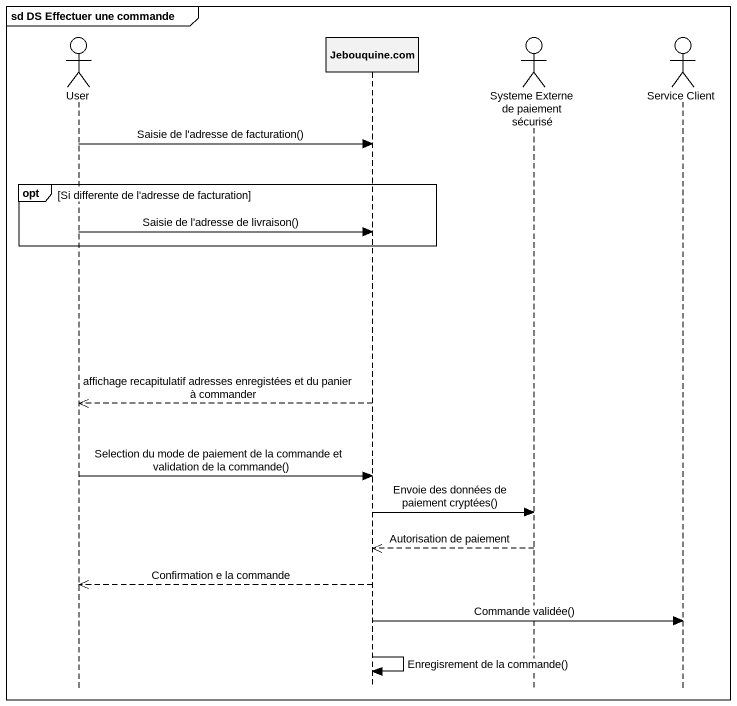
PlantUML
@startuml
mainframe sd DS Effectuer une commande
hide footbox
actor User
participant "Jebouquine.com" as Jebouquine_com
actor "Systeme Externe de paiement sécurisé" as Systeme_Externe_de_paiement
actor "Service Client" as Service_Client

User -> Jebouquine_com : Saisie de l'adresse de facturation()
opt Si differente de l'adresse de facturation
  User -> Jebouquine_com : Saisie de l'adresse de livraison()
end
Jebouquine_com -->> User : affichage recapitulatif adresses enregistées et du panier à commander
User -> Jebouquine_com : Selection du mode de paiement de la commande et validation de la commande()
Jebouquine_com -> Systeme_Externe_de_paiement : Envoie des données de paiement cryptées()
Systeme_Externe_de_paiement -->> Jebouquine_com : Autorisation de paiement
Jebouquine_com -->> User : Confirmation e la commande
Jebouquine_com -> Service_Client : Commande validée()
Jebouquine_com -> Jebouquine_com : Enregisrement de la commande()
@enduml
